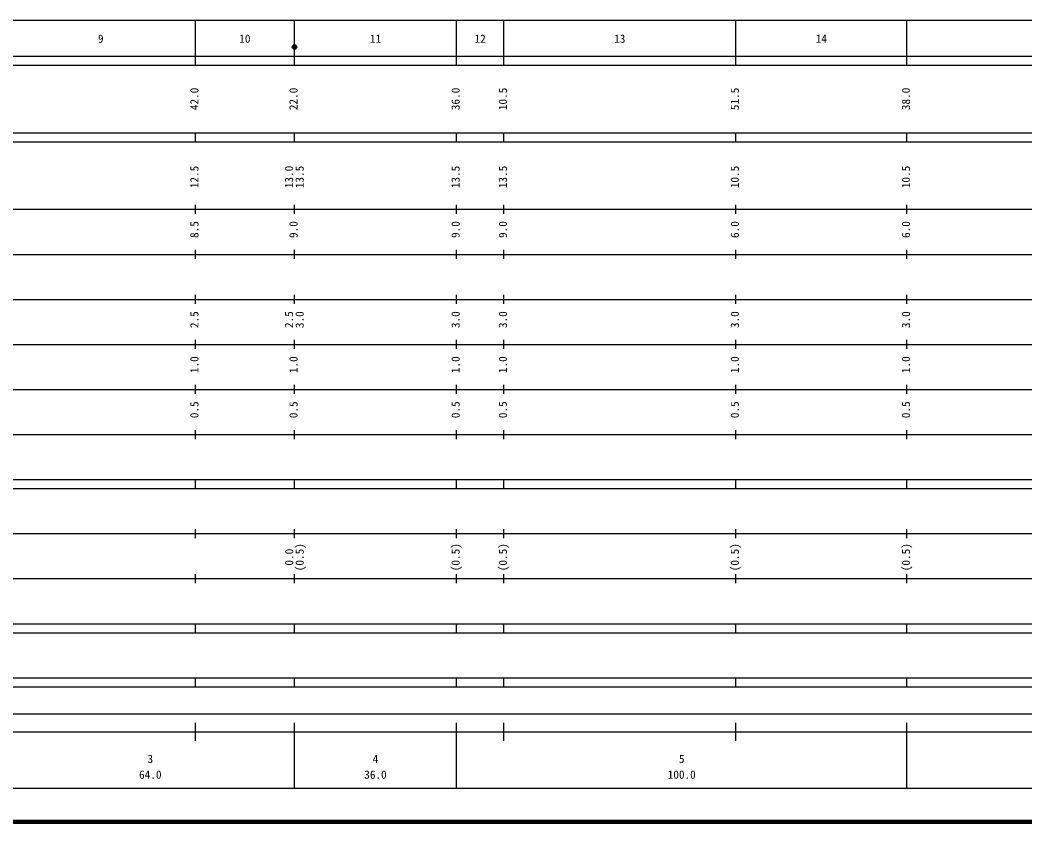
# Model space of a CAD drawing. Units: millimetres on the paper, enlarged 1000 times. Extents: x 40000 to 680000, y 20000 to 380000.
# Drawn here: x 271088 to 494205, y 20000 to 198000 of the extents above; entities that cross this region are included whole.
import ezdxf
from ezdxf.enums import TextEntityAlignment as Align

# ---------------------------------------------------------------- set-up
doc = ezdxf.new("R2010")
doc.units = ezdxf.units.MM
doc.header["$LTSCALE"] = 1000
doc.layers.add('M-TTL', color=2, linetype='Continuous', lineweight=140)
doc.layers.add('M-TTL-BAND', color=7, linetype='Continuous', lineweight=25)
doc.styles.add('ＭＳ ゴシック', font='')
doc.styles.get('ＭＳ ゴシック').set_extended_font_data('MS Gothic')

msp = doc.modelspace()

# ---------------------------------------------------------------- hatches: boundary and pattern name
at = {"layer": 'M-TTL-BAND'}
msp.add_hatch(color=256, dxfattribs=at).paths.add_polyline_path([(332514, 192023, 1), (331514, 192023, 1)])

# ---------------------------------------------------------------- linework, layer by layer
at = {"layer": 'M-TTL'}
msp.add_line((40000, 20000), (680000, 20000), dxfattribs=at)
at = {"layer": 'M-TTL-BAND'}
for p, q in [((68000, 198000), (579000, 198000)), ((310000, 188000), (310000, 198000)), ((332000, 188000), (332000, 198000)), ((368000, 188000), (368000, 198000)), ((378500, 188000), (378500, 198000)), ((430000, 188000), (430000, 198000)), ((468000, 188000), (468000, 198000)), ((40000, 190000), (579000, 190000)), ((40000, 188000), (579000, 188000)), ((40000, 173000), (579000, 173000)), ((310000, 171000), (310000, 173000)), ((332000, 171000), (332000, 173000)), ((368000, 171000), (368000, 173000)), ((378500, 171000), (378500, 173000)), ((430000, 171000), (430000, 173000)), ((468000, 171000), (468000, 173000)), ((40000, 171000), (579000, 171000)), ((310000, 155000), (310000, 157000)), ((332000, 155000), (332000, 157000)), ((368000, 155000), (368000, 157000)), ((378500, 155000), (378500, 157000)), ((430000, 155000), (430000, 157000)), ((468000, 155000), (468000, 157000)), ((40000, 156000), (579000, 156000)), ((46000, 146000), (579000, 146000)), ((310000, 145000), (310000, 147000)), ((332000, 145000), (332000, 147000)), ((368000, 145000), (368000, 147000)), ((378500, 145000), (378500, 147000)), ((430000, 145000), (430000, 147000)), ((468000, 145000), (468000, 147000)), ((310000, 135000), (310000, 137000)), ((332000, 135000), (332000, 137000)), ((368000, 135000), (368000, 137000)), ((378500, 135000), (378500, 137000)), ((430000, 135000), (430000, 137000)), ((468000, 135000), (468000, 137000)), ((52000, 136000), (579000, 136000)), ((46000, 126000), (579000, 126000)), ((310000, 125000), (310000, 127000)), ((332000, 125000), (332000, 127000)), ((368000, 125000), (368000, 127000)), ((378500, 125000), (378500, 127000)), ((430000, 125000), (430000, 127000)), ((468000, 125000), (468000, 127000)), ((310000, 115000), (310000, 117000)), ((332000, 115000), (332000, 117000)), ((368000, 115000), (368000, 117000)), ((378500, 115000), (378500, 117000)), ((430000, 115000), (430000, 117000)), ((468000, 115000), (468000, 117000)), ((52000, 116000), (579000, 116000)), ((46000, 106000), (579000, 106000)), ((310000, 105000), (310000, 107000)), ((332000, 105000), (332000, 107000)), ((368000, 105000), (368000, 107000)), ((378500, 105000), (378500, 107000)), ((430000, 105000), (430000, 107000)), ((468000, 105000), (468000, 107000)), ((40000, 96000), (579000, 96000)), ((310000, 94000), (310000, 96000)), ((332000, 94000), (332000, 96000)), ((368000, 94000), (368000, 96000)), ((378500, 94000), (378500, 96000)), ((430000, 94000), (430000, 96000)), ((468000, 94000), (468000, 96000)), ((40000, 94000), (579000, 94000)), ((310000, 83000), (310000, 85000)), ((332000, 83000), (332000, 85000)), ((368000, 83000), (368000, 85000)), ((378500, 83000), (378500, 85000)), ((430000, 83000), (430000, 85000)), ((468000, 83000), (468000, 85000)), ((49000, 84000), (579000, 84000)), ((40000, 74000), (579000, 74000)), ((310000, 73000), (310000, 75000)), ((332000, 73000), (332000, 75000)), ((368000, 73000), (368000, 75000)), ((378500, 73000), (378500, 75000)), ((430000, 73000), (430000, 75000)), ((468000, 73000), (468000, 75000)), ((40000, 64000), (579000, 64000)), ((310000, 62000), (310000, 64000)), ((332000, 62000), (332000, 64000)), ((368000, 62000), (368000, 64000)), ((378500, 62000), (378500, 64000)), ((430000, 62000), (430000, 64000)), ((468000, 62000), (468000, 64000)), ((40000, 62000), (579000, 62000)), ((40000, 52000), (579000, 52000)), ((310000, 50000), (310000, 52000)), ((332000, 50000), (332000, 52000)), ((368000, 50000), (368000, 52000)), ((378500, 50000), (378500, 52000)), ((430000, 50000), (430000, 52000)), ((468000, 50000), (468000, 52000)), ((40000, 50000), (579000, 50000)), ((71000, 44000), (565000, 44000)), ((310000, 38000), (310000, 42000)), ((332000, 27500), (332000, 42000)), ((368000, 27500), (368000, 42000)), ((378500, 38000), (378500, 42000)), ((430000, 38000), (430000, 42000)), ((468000, 27500), (468000, 42000)), ((40000, 40000), (579000, 40000)), ((68000, 27500), (579000, 27500))]:
    msp.add_line(p, q, dxfattribs=at)
msp.add_circle((332014, 192023), 500, dxfattribs=at)

# ---------------------------------------------------------------- texts
at = {"layer": 'M-TTL-BAND', "style": 'ＭＳ ゴシック'}
for s, p in [('9', (289000, 192405)), ('10', (321000, 192405)), ('11', (350000, 192405)), ('12', (373250, 192405)), ('13', (404250, 192405)), ('14', (449000, 192405)), ('3', (300000, 32523)), ('4', (350000, 32523)), ('5', (418000, 32523)), ('64.0', (300000, 29033)), ('36.0', (350000, 29033)), ('100.0', (418000, 29033))]:
    msp.add_text(s, height=1833, dxfattribs=at).set_placement(p, align=Align.BOTTOM_CENTER)
for s, p in [('42.0', (311247, 180500)), ('22.0', (333247, 180500)), ('36.0', (369247, 180500)), ('10.5', (379747, 180500)), ('51.5', (431247, 180500)), ('38.0', (469247, 180500)), ('12.5', (311247, 163174)), ('13.0', (332247, 163174)), ('13.5', (334617, 163174)), ('13.5', (369247, 163174)), ('13.5', (379747, 163174)), ('10.5', (431247, 163174)), ('10.5', (469247, 163174)), ('8.5', (311247, 151500)), ('9.0', (333247, 151500)), ('9.0', (369247, 151500)), ('9.0', (379747, 151500)), ('6.0', (431247, 151500)), ('6.0', (469247, 151500)), ('2.5', (311247, 131500)), ('2.5', (332247, 131500)), ('3.0', (334617, 131500)), ('3.0', (369247, 131500)), ('3.0', (379747, 131500)), ('3.0', (431247, 131500)), ('3.0', (469247, 131500)), ('1.0', (311247, 121500)), ('1.0', (333247, 121500)), ('1.0', (369247, 121500)), ('1.0', (379747, 121500)), ('1.0', (431247, 121500)), ('1.0', (469247, 121500)), ('0.5', (311247, 111500)), ('0.5', (333247, 111500)), ('0.5', (369247, 111500)), ('0.5', (379747, 111500)), ('0.5', (431247, 111500)), ('0.5', (469247, 111500)), ('0.0', (332292, 78764)), ('(0.5)', (334617, 78764)), ('(0.5)', (369247, 78764)), ('(0.5)', (379747, 78764)), ('(0.5)', (431247, 78764)), ('(0.5)', (469247, 78764))]:
    msp.add_text(s, height=1833, rotation=90, dxfattribs=at).set_placement(p, align=Align.BOTTOM_CENTER)

doc.saveas('drawing.dxf')
